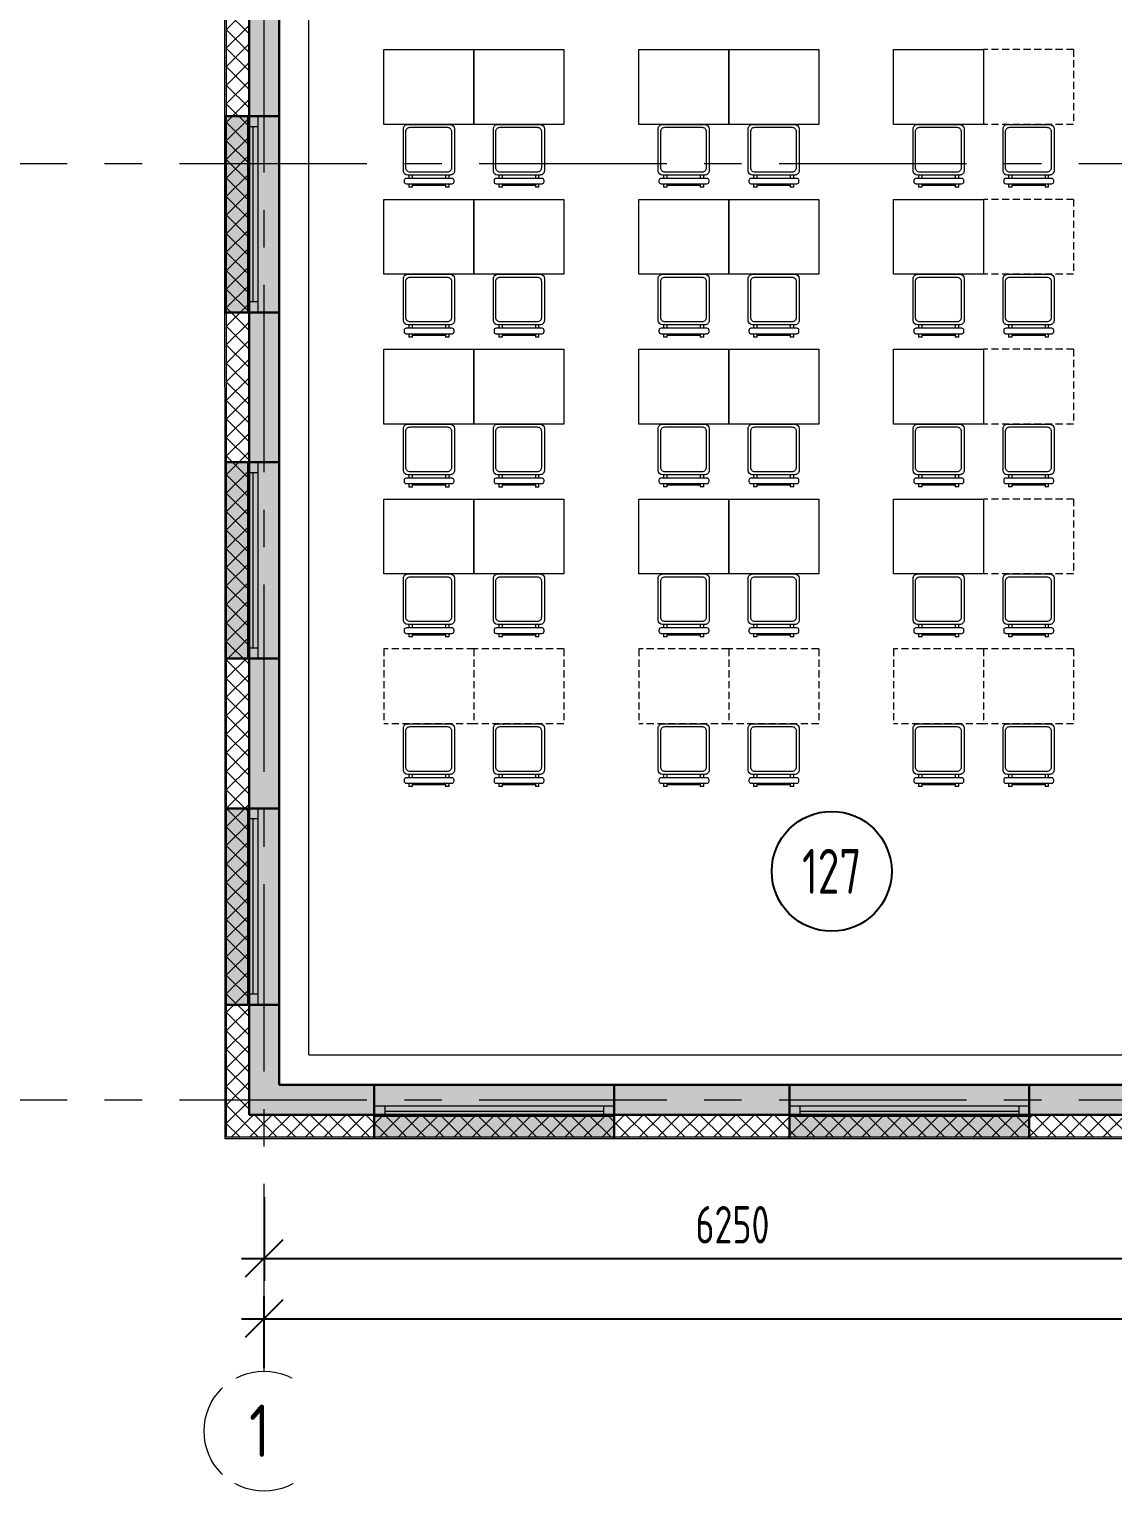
# Model space of a CAD drawing. Header units: millimetres. Extents: x -13407 to 8063098, y -2635 to 109271.
# Drawn here: x -1566 to 5661, y -2635 to 7145 of the extents above; entities that cross this region are included whole.
import ezdxf
from ezdxf.enums import TextEntityAlignment as Align

# ---------------------------------------------------------------- set-up
doc = ezdxf.new("R2010")
doc.units = ezdxf.units.MM
doc.linetypes.add('CENTER', pattern=[2, 1.25, -0.25, 0.25, -0.25])
doc.linetypes.add('HIDDEN2', pattern=[4.7625, 3.175, -1.5875])
doc.layers.get('Defpoints').update_dxf_attribs({"color": 6})
for name, color, linetype, lineweight in [('АР_Маркер экспликации', 239, 'Continuous', 13), ('АР_Навесной фасад', 5, 'Continuous', 5), ('АР_Номер помещения', 1, 'Continuous', 25), ('АР_Окна БЛОК', 250, 'Continuous', 13), ('АР_Оси', 193, 'Continuous', 9), ('АР_Оси размеры', 164, 'Continuous', 9), ('АР_Подоконники', 163, 'Continuous', 9), ('АР_Помещения_площадь', 19, 'Continuous', 9), ('АР_Сущ Несущая стена', 202, 'Continuous', 30), ('АР_Утеплитель', 250, 'Continuous', 9), ('АР_Штриховка монолит', 250, 'Continuous', 9), ('ТХ_мебель передв', 250, 'Continuous', 13)]:
    doc.layers.add(name, color=color, linetype=linetype, lineweight=lineweight)
doc.layers.get('АР_Маркер экспликации').off()
doc.styles.add('ISOCPEUR', font='isocpeur.ttf', dxfattribs={"width": 0.7})
doc.styles.get("Standard").update_dxf_attribs({"font": 'arial.ttf'})
doc.styles.add('ГОСТ 2.304', font='isocpeur.ttf', dxfattribs={"width": 0.7})
doc.dimstyles.new('СПДС', dxfattribs={"dimscale": 100, "dimtxt": 2.5, "dimasz": 2.5, "dimexe": 1.5, "dimexo": 0, "dimgap": 1, "dimtad": 1, "dimdec": 0, "dimrnd": 1, "dimtxsty": 'ГОСТ 2.304', "dimblk": 'OBLIQUE', "dimcen": 2.5, "dimdle": 1.5, "dimadec": 0, "dimazin": 2, "dimtfac": 0.75, "dimtdec": 0, "dimtmove": 1, "dimatfit": 3, "dimfxl": 1, "dimtolj": 1, "dimarcsym": 1})

# ---------------------------------------------------------------- blocks, each defined once
blk = doc.blocks.new('_Oblique')
at = {"color": 253, "linetype": 'ByBlock', "lineweight": -2}
blk.add_line((-0.5, -0.5), (0.5, 0.5), dxfattribs=at)
blk = doc.blocks.new('*D505')
at = {"layer": 'Defpoints', "color": 0, "ltscale": 100, "transparency": 16777216}
for p in [(0, -648.7), (6250, -648.7), (6250, -1058.6)]:
    blk.add_point(p, dxfattribs=at)
at = {"layer": 'АР_Оси размеры', "color": 253, "lineweight": -2, "ltscale": 100, "transparency": 16777216}
for p, q in [((0, -648.7), (0, -1208.6)), ((6250, -648.7), (6250, -1208.6)), ((-150, -1058.6), (6400, -1058.6))]:
    blk.add_line(p, q, dxfattribs=at)
at = {"layer": 'АР_Оси размеры', "color": 253, "lineweight": -2, "ltscale": 100, "transparency": 16777216, "xscale": 250, "yscale": 250, "zscale": 250, "rotation": 180}
blk.add_blockref('_Oblique', (0, -1058.6), dxfattribs=at)
at = {"layer": 'АР_Оси размеры', "color": 253, "lineweight": -2, "ltscale": 100, "transparency": 16777216, "xscale": 250, "yscale": 250, "zscale": 250}
blk.add_blockref('_Oblique', (6250, -1058.6), dxfattribs=at)
at = {"layer": 'АР_Оси размеры', "color": 253, "ltscale": 100, "transparency": 16777216, "insert": (3125, -833.6), "char_height": 250, "attachment_point": 5, "style": 'ГОСТ 2.304'}
blk.add_mtext('\\A1;6250', dxfattribs=at)
blk = doc.blocks.new('*U420')
h = blk.add_hatch(color=253)
h.dxf.hatch_style = 1
h.paths.add_polyline_path([(-1310, 140), (0, 140), (0, -220), (-1310, -220)])
at = {"color": 253, "lineweight": 30}
for p, q in [((-1310, 140), (-1310, -220)), ((0, 140), (0, -220))]:
    blk.add_line(p, q, dxfattribs=at)
at = {"color": 253}
for p, q in [((-1310, 140), (0, 140)), ((-1310, 140), (-1310, 140)), ((-1310, 140), (-1310, 140)), ((0, 140), (0, 140)), ((0, 140), (0, 140)), ((-1310, 0), (0, 0)), ((-1310, -70), (0, -70)), ((-1240, 0), (-1240, -70)), ((-1240, -35), (-70, -35)), ((-70, 0), (-70, -70)), ((0, -220), (-1310, -220))]:
    blk.add_line(p, q, dxfattribs=at)
blk = doc.blocks.new('*U421')
h = blk.add_hatch(color=253)
h.dxf.hatch_style = 1
h.paths.add_polyline_path([(-1310, 140), (0, 140), (0, -220), (-1310, -220)])
at = {"color": 253, "lineweight": 30}
for p, q in [((-1310, 140), (-1310, -220)), ((0, 140), (0, -220))]:
    blk.add_line(p, q, dxfattribs=at)
at = {"color": 253}
for p, q in [((-1310, 140), (0, 140)), ((-1310, 140), (-1310, 140)), ((-1310, 140), (-1310, 140)), ((0, 140), (0, 140)), ((0, 140), (0, 140)), ((-1310, 0), (0, 0)), ((-1310, -70), (0, -70)), ((-1240, 0), (-1240, -70)), ((-1240, -35), (-70, -35)), ((-70, 0), (-70, -70)), ((0, -220), (-1310, -220))]:
    blk.add_line(p, q, dxfattribs=at)
blk = doc.blocks.new('*U422')
h = blk.add_hatch(color=253)
h.dxf.hatch_style = 1
h.paths.add_polyline_path([(-1310, 140), (0, 140), (0, -220), (-1310, -220)])
at = {"color": 253, "lineweight": 30}
for p, q in [((-1310, 140), (-1310, -220)), ((0, 140), (0, -220))]:
    blk.add_line(p, q, dxfattribs=at)
at = {"color": 253}
for p, q in [((-1310, 140), (0, 140)), ((-1310, 140), (-1310, 140)), ((-1310, 140), (-1310, 140)), ((0, 140), (0, 140)), ((0, 140), (0, 140)), ((-1310, 0), (0, 0)), ((-1310, -70), (0, -70)), ((-1240, 0), (-1240, -70)), ((-1240, -35), (-70, -35)), ((-70, 0), (-70, -70)), ((0, -220), (-1310, -220))]:
    blk.add_line(p, q, dxfattribs=at)
blk = doc.blocks.new('*U424')
h = blk.add_hatch(color=253)
h.dxf.hatch_style = 1
h.paths.add_polyline_path([(-1600, -140), (0, -140), (0, 220), (-1600, 220)])
at = {"color": 253, "lineweight": 30}
for p, q in [((-1600, -140), (-1600, 220)), ((0, -140), (0, 220))]:
    blk.add_line(p, q, dxfattribs=at)
at = {"color": 253}
for p, q in [((0, 220), (-1600, 220)), ((-1600, 70), (0, 70)), ((-1600, 0), (0, 0)), ((-1530, 0), (-1530, 70)), ((-1530, 35), (-70, 35)), ((-70, 0), (-70, 70)), ((-1600, -140), (0, -140)), ((-1600, -140), (-1600, -140)), ((-1600, -140), (-1600, -140)), ((0, -140), (0, -140)), ((0, -140), (0, -140))]:
    blk.add_line(p, q, dxfattribs=at)
blk = doc.blocks.new('*U403')
h = blk.add_hatch(color=253)
h.dxf.hatch_style = 1
h.paths.add_polyline_path([(-1600, -140), (0, -140), (0, 220), (-1600, 220)])
at = {"color": 253, "lineweight": 30}
for p, q in [((-1600, -140), (-1600, 220)), ((0, -140), (0, 220))]:
    blk.add_line(p, q, dxfattribs=at)
at = {"color": 253}
for p, q in [((0, 220), (-1600, 220)), ((-1600, 70), (0, 70)), ((-1600, 0), (0, 0)), ((-1530, 0), (-1530, 70)), ((-1530, 35), (-70, 35)), ((-70, 0), (-70, 70)), ((-1600, -140), (0, -140)), ((-1600, -140), (-1600, -140)), ((-1600, -140), (-1600, -140)), ((0, -140), (0, -140)), ((0, -140), (0, -140))]:
    blk.add_line(p, q, dxfattribs=at)
blk = doc.blocks.new('*D501')
at = {"layer": 'Defpoints', "color": 0, "ltscale": 100, "transparency": 16777216}
for p in [(68415, -1460.7), (0, -1786.3), (68415, -1786.3)]:
    blk.add_point(p, dxfattribs=at)
at = {"layer": 'АР_Оси размеры', "color": 253, "lineweight": -2, "ltscale": 100, "transparency": 16777216}
for p, q in [((0, -1786.3), (0, -1310.7)), ((68415, -1786.3), (68415, -1310.7)), ((-150, -1460.7), (68565, -1460.7))]:
    blk.add_line(p, q, dxfattribs=at)
at = {"layer": 'АР_Оси размеры', "color": 253, "lineweight": -2, "ltscale": 100, "transparency": 16777216, "xscale": 250, "yscale": 250, "zscale": 250, "rotation": 180}
blk.add_blockref('_Oblique', (0, -1460.7), dxfattribs=at)
at = {"layer": 'АР_Оси размеры', "color": 253, "lineweight": -2, "ltscale": 100, "transparency": 16777216, "xscale": 250, "yscale": 250, "zscale": 250}
blk.add_blockref('_Oblique', (68415, -1460.7), dxfattribs=at)
at = {"layer": 'АР_Оси размеры', "color": 253, "ltscale": 100, "transparency": 16777216, "insert": (34808.4, -1235.7), "char_height": 250, "attachment_point": 5, "style": 'ГОСТ 2.304'}
blk.add_mtext('\\A1;68415', dxfattribs=at)
blk = doc.blocks.new('*U573')
at = {"layer": 'Defpoints', "color": 253}
blk.add_line((-13122.9, 633.1), (-13545.3, 633.1), dxfattribs=at)
at = {"layer": 'АР_Номер помещения', "color": 253}
blk.add_circle((-15719.8, 4793.4), 400, dxfattribs=at)
at = {"layer": 'Defpoints', "color": 253, "style": 'ISOCPEUR', "width": 0.7}
blk.add_attdef('ПЛОЩАДЬ_ПОМЕЩЕНИЯ', text='', height=200, dxfattribs=at).set_placement((-13118, 879.6), align=Align.MIDDLE_RIGHT)
at = {"layer": 'Defpoints', "color": 253, "style": 'ISOCPEUR', "width": 0.7, "flags": 1}
blk.add_attdef('КАТЕГОРИЯ', (-499.2, -2092.2), '', height=250, dxfattribs=at)
at = {"layer": 'АР_Номер помещения', "color": 253, "style": 'ISOCPEUR', "width": 0.7}
blk.add_attdef('НОМЕР_ПОМЕЩЕНИЯ', text='', height=300, dxfattribs=at).set_placement((-15719.8, 4793.4), align=Align.MIDDLE_CENTER)
at = {"layer": 'АР_Помещения_площадь', "color": 253, "lineweight": 30, "width": 0.7, "flags": 104}
blk.add_attdef('ИМЯ_ПОМЕЩЕНИЯ', text='', height=100, dxfattribs=at).set_placement((157.6, 1217.1), align=Align.MIDDLE_CENTER)
blk = doc.blocks.new('_стол№3-№5')
at = {"color": 253}
blk.add_lwpolyline([(-169868.3, 526261.4), (-169368.3, 526261.4), (-169368.3, 525661.4), (-169868.3, 525661.4)], close=True, dxfattribs=at)
blk = doc.blocks.new('_стол.резерв')
at = {"color": 253, "linetype": 'HIDDEN2', "ltscale": 15}
for p, q in [((-20, 500), (-20, 0)), ((580, 500), (-20, 500)), ((580, 500), (580, 0)), ((580, 0), (-20, 0))]:
    blk.add_line(p, q, dxfattribs=at)
blk = doc.blocks.new('стул №3-5')
at = {"color": 253, "linetype": 'ByBlock', "extrusion": (-6.19742e-05, 0.000470712, 1)}
for p, q in [((-15407, 16627.7, 196.8), (-15407, 16619.9, 196.8)), ((-15086.8, 16641.7, 196.8), (-15393.1, 16641.7, 196.8)), ((-15372.7, 16664.9, 196.8), (-15348.5, 16664.9, 196.8)), ((-15372.7, 16664.9, 196.8), (-15372.7, 16641.7, 196.8)), ((-15348.5, 16641.7, 196.8), (-15348.5, 16664.9, 196.8)), ((-15348.5, 16653.3, 196.8), (-15128.7, 16653.3, 196.8)), ((-15128.7, 16664.9, 196.8), (-15104.4, 16664.9, 196.8)), ((-15128.7, 16664.9, 196.8), (-15128.7, 16641.7, 196.8)), ((-15104.4, 16641.7, 196.8), (-15104.4, 16664.9, 196.8)), ((-15072.8, 16619.9, 196.8), (-15072.8, 16627.7, 196.8)), ((-15393.1, 16605.9, 196.8), (-15086.8, 16605.9, 196.9)), ((-15372.7, 16605.9, 196.8), (-15372.7, 16583.2, 196.9)), ((-15348.5, 16583.2, 196.9), (-15348.5, 16605.9, 196.8)), ((-15128.7, 16605.9, 196.9), (-15128.7, 16583.2, 196.9)), ((-15104.4, 16583.2, 196.9), (-15104.4, 16605.9, 196.9))]:
    blk.add_line(p, q, dxfattribs=at)
at = {"color": 253, "ltscale": 100, "extrusion": (-6.19742e-05, 0.000470712, 1), "elevation": 205.6}
for points in [[(-15379.9, 16582.9), (-15097, 16582.9, -0.414169), (-15068.3, 16554.2), (-15068.3, 16274.2, -0.414258), (-15097, 16245.5), (-15379.9, 16245.5, -0.414169), (-15408.6, 16274.2), (-15408.6, 16554.2, -0.414258)], [(-15360.2, 16563.2), (-15113.6, 16563.2, -0.414214), (-15084.9, 16534.4), (-15084.9, 16292.6, -0.414214), (-15113.6, 16263.9), (-15360.2, 16263.9, -0.414214), (-15388.9, 16292.6), (-15388.9, 16534.4, -0.414214)]]:
    blk.add_lwpolyline(points, format="xyb", close=True, dxfattribs=at)
at = {"color": 253, "linetype": 'ByBlock', "extrusion": (-6.19742e-05, 0.000470712, 1)}
for centre, start, end in [((-15393, 16627.6, 205.6), 90, 180), ((-15086.8, 16627.6, 205.6), 0, 90), ((-15393, 16619.8, 205.6), 180, 270), ((-15086.8, 16619.8, 205.6), 270, 0)]:
    blk.add_arc(centre, 13.9, start, end, dxfattribs=at)

msp = doc.modelspace()

# ---------------------------------------------------------------- hatches: boundary and pattern name
at = {"layer": 'АР_Утеплитель', "ltscale": 100}
h = msp.add_hatch(dxfattribs=at)
h.set_pattern_fill('ANSI37', color=253, scale=700)
h.set_pattern_definition([(45, (-945096.63, 49153.53), (-61.871843, 61.871843), []), (135, (-945096.63, 49153.53), (-61.871843, -61.871843), [])])
h.paths.add_polyline_path([(29593.5, 11440), (29593.5, 11290), (21270, 11290), (21270, 6100), (13150, 6100), (13150, -250), (-250, -250), (-250, 9760), (6100, 9760), (6100, 26690), (-900.2, 26690), (-900.2, 28560), (-750.2, 28560), (-750.2, 26840), (6250, 26840), (6250, 9610), (-100, 9610), (-100, -100), (13000, -100), (13000, 6250), (21120, 6250), (21120, 11440)])
at = {"layer": 'АР_Штриховка монолит', "ltscale": 100}
h = msp.add_hatch(dxfattribs=at)
h.set_pattern_fill('ANSI35', color=253, scale=700)
h.set_pattern_definition([(45, (-951587.81, 109999.9), (-123.743687, 123.743687), []), (45, (-951464.07, 109999.9), (-123.743687, 123.743687), [218.75, -43.75, 0, -43.75])])
h.paths.add_polyline_path([(6449.9, 27280), (6249.9, 27280), (6249.9, 9610), (-100, 9610), (-100, -100), (12800, -100), (12800, 100), (100, 100), (100, 9410), (6250, 9410), (6250, 8550), (6550, 8550), (6550, 9610), (6450, 9610)])

# ---------------------------------------------------------------- linework, layer by layer
at = {"layer": 'АР_Навесной фасад', "color": 253, "ltscale": 100}
for points in [[(-260, -260), (-260.4, 9770)], [(-250, -250), (-250.4, 9760)], [(13160, -260), (-260, -260)], [(13150, -250), (-250, -250)]]:
    msp.add_lwpolyline(points, dxfattribs=at)
at = {"layer": 'АР_Оси', "color": 253, "linetype": 'CENTER', "ltscale": 1000}
for p, q in [((0, -1811.3), (0, 12666.9)), ((-12563.8, 6250), (71033.4, 6250)), ((-12563.8, 0), (71033.4, 0))]:
    msp.add_line(p, q, dxfattribs=at)
at = {"layer": 'АР_Оси', "color": 253, "ltscale": 0.5}
msp.add_circle((0, -2211.3), 400, dxfattribs=at)
at = {"layer": 'АР_Подоконники', "color": 253, "ltscale": 100}
for q in [(300, 9410), (6250, 300)]:
    msp.add_line((300, 300), q, dxfattribs=at)
at = {"layer": 'АР_Сущ Несущая стена', "color": 253, "ltscale": 100}
for p, q in [((-100, -100), (-100, 9610)), ((100, 100), (100, 9410)), ((100, 100), (12800, 100)), ((-100, -100), (13000, -100))]:
    msp.add_line(p, q, dxfattribs=at)

# ---------------------------------------------------------------- block references
at = {"layer": 'АР_Маркер экспликации', "color": 253}
ref = msp.add_blockref('*U573', (19506.8, -3268.3), dxfattribs=at)
ref.add_attrib('НОМЕР_ПОМЕЩЕНИЯ', '127', dxfattribs={"layer": 'АР_Номер помещения', "color": 253, "height": 300, "style": 'ISOCPEUR', "width": 0.7}).set_placement((3787, 1525.1), align=Align.MIDDLE_CENTER)
ref.add_attrib('ПЛОЩАДЬ_ПОМЕЩЕНИЯ', '#####', dxfattribs={"layer": 'Defpoints', "color": 253, "height": 200, "style": 'ISOCPEUR', "width": 0.7}).set_placement((6388.7, -2388.7), align=Align.MIDDLE_RIGHT)
at = {"layer": 'АР_Окна БЛОК', "color": 253, "rotation": 270}
for name, p in [('*U422', (-40.3, 5254.9)), ('*U421', (-40.3, 2944.9)), ('*U420', (-40.2, 634.9))]:
    msp.add_blockref(name, p, dxfattribs=at)
at = {"layer": 'АР_Окна БЛОК', "color": 253, "xscale": -1, "rotation": 180}
for name, p in [('*U424', (2335, -40)), ('*U403', (5105, -40))]:
    msp.add_blockref(name, p, dxfattribs=at)
at = {"layer": 'ТХ_мебель передв', "color": 253}
for name, p, rotation in [('_стол№3-№5', (-524861.4, -162858.8), 270), ('_стол№3-№5', (-524261.4, -162858.8), 270), ('_стол№3-№5', (-523161.4, -162858.8), 270), ('_стол№3-№5', (-522561.4, -162858.8), 270), ('_стол№3-№5', (-521461.4, -162858.8), 270), ('стул №3-5', (-14138.5, 22755.1, -197), 180), ('стул №3-5', (-13538.5, 22755.1, -197), 180), ('стул №3-5', (-12438.5, 22755.1, -197), 180), ('стул №3-5', (-11838.5, 22755.1, -197), 180), ('стул №3-5', (-10738.5, 22755.1, -197), 180), ('стул №3-5', (-10138.5, 22755.1, -197), 180), ('_стол№3-№5', (-524861.4, -163858.8), 270), ('_стол№3-№5', (-524261.4, -163858.8), 270), ('_стол№3-№5', (-523161.4, -163858.8), 270), ('_стол№3-№5', (-522561.4, -163858.8), 270), ('_стол№3-№5', (-521461.4, -163858.8), 270), ('стул №3-5', (-14138.5, 21755.1, -197), 180), ('стул №3-5', (-13538.5, 21755.1, -197), 180), ('стул №3-5', (-12438.5, 21755.1, -197), 180), ('стул №3-5', (-11838.5, 21755.1, -197), 180), ('стул №3-5', (-10738.5, 21755.1, -197), 180), ('стул №3-5', (-10138.5, 21755.1, -197), 180), ('_стол№3-№5', (-524861.4, -164858.8), 270), ('_стол№3-№5', (-524261.4, -164858.8), 270), ('_стол№3-№5', (-523161.4, -164858.8), 270), ('_стол№3-№5', (-522561.4, -164858.8), 270), ('_стол№3-№5', (-521461.4, -164858.8), 270), ('стул №3-5', (-14138.5, 20755, -197), 180), ('стул №3-5', (-13538.5, 20755, -197), 180), ('стул №3-5', (-12438.5, 20755.1, -197), 180), ('стул №3-5', (-11838.5, 20755.1, -197), 180), ('стул №3-5', (-10738.5, 20755.1, -197), 180), ('стул №3-5', (-10138.5, 20755.1, -197), 180), ('_стол№3-№5', (-524861.4, -165858.8), 270), ('_стол№3-№5', (-524261.4, -165858.8), 270), ('_стол№3-№5', (-523161.4, -165858.8), 270), ('_стол№3-№5', (-522561.4, -165858.8), 270), ('_стол№3-№5', (-521461.4, -165858.8), 270), ('стул №3-5', (-14138.5, 19755.1, -197), 180), ('стул №3-5', (-13538.5, 19755.1, -197), 180), ('стул №3-5', (-12438.5, 19755.1, -197), 180), ('стул №3-5', (-11838.5, 19755.1, -197), 180), ('стул №3-5', (-10738.5, 19755.1, -197), 180), ('стул №3-5', (-10138.5, 19755.1, -197), 180), ('стул №3-5', (-14138.5, 18755.1, -197), 180), ('стул №3-5', (-13538.5, 18755.1, -197), 180), ('стул №3-5', (-12438.5, 18755.1, -197), 180), ('стул №3-5', (-11838.5, 18755.1, -197), 180), ('стул №3-5', (-10738.5, 18755.1, -197), 180), ('стул №3-5', (-10138.5, 18755.1, -197), 180)]:
    msp.add_blockref(name, p, dxfattribs=dict(at, rotation=rotation))
for p in [(4820, 6509.5), (4820, 5509.5), (4820, 4509.5), (4820, 3509.5), (820, 2509.5), (1420, 2509.5), (2520, 2509.5), (3120, 2509.5), (4220, 2509.5), (4820, 2509.5)]:
    msp.add_blockref('_стол.резерв', p, dxfattribs=at)

# ---------------------------------------------------------------- dimensions: what is measured, and where the dimension line sits
at = {"layer": 'АР_Оси размеры', "color": 253, "ltscale": 100}
dim = msp.add_linear_dim(base=(6250, -1058.6), p1=(0, -648.7), p2=(6250, -648.7), dimstyle='СПДС', override={"dimclrd": 253, "dimclre": 253, "dimclrt": 253}, dxfattribs=at)
dim.commit()
dim.dimension.update_dxf_attribs({"geometry": '*D505', "text_midpoint": (3125, -833.6)})
dim = msp.add_linear_dim(base=(68415, -1460.7), p1=(0, -1786.3), p2=(68415, -1786.3), dimstyle='СПДС', override={"dimclrd": 253, "dimclre": 253, "dimclrt": 253}, dxfattribs=at)
dim.commit()
dim.dimension.update_dxf_attribs({"geometry": '*D501', "text_midpoint": (34808.4, -1460.7), "dimtype": 160})

# ---------------------------------------------------------------- next in the draw order: texts
at = {"layer": 'АР_Оси', "color": 253, "insert": (-99.8, -2033.5), "char_height": 350, "attachment_point": 1, "line_spacing_factor": 1.149209, "style": 'ГОСТ 2.304', "bg_fill": 2}
msp.add_mtext('{\\W0.8;1}', dxfattribs=at)

doc.saveas('drawing.dxf')
